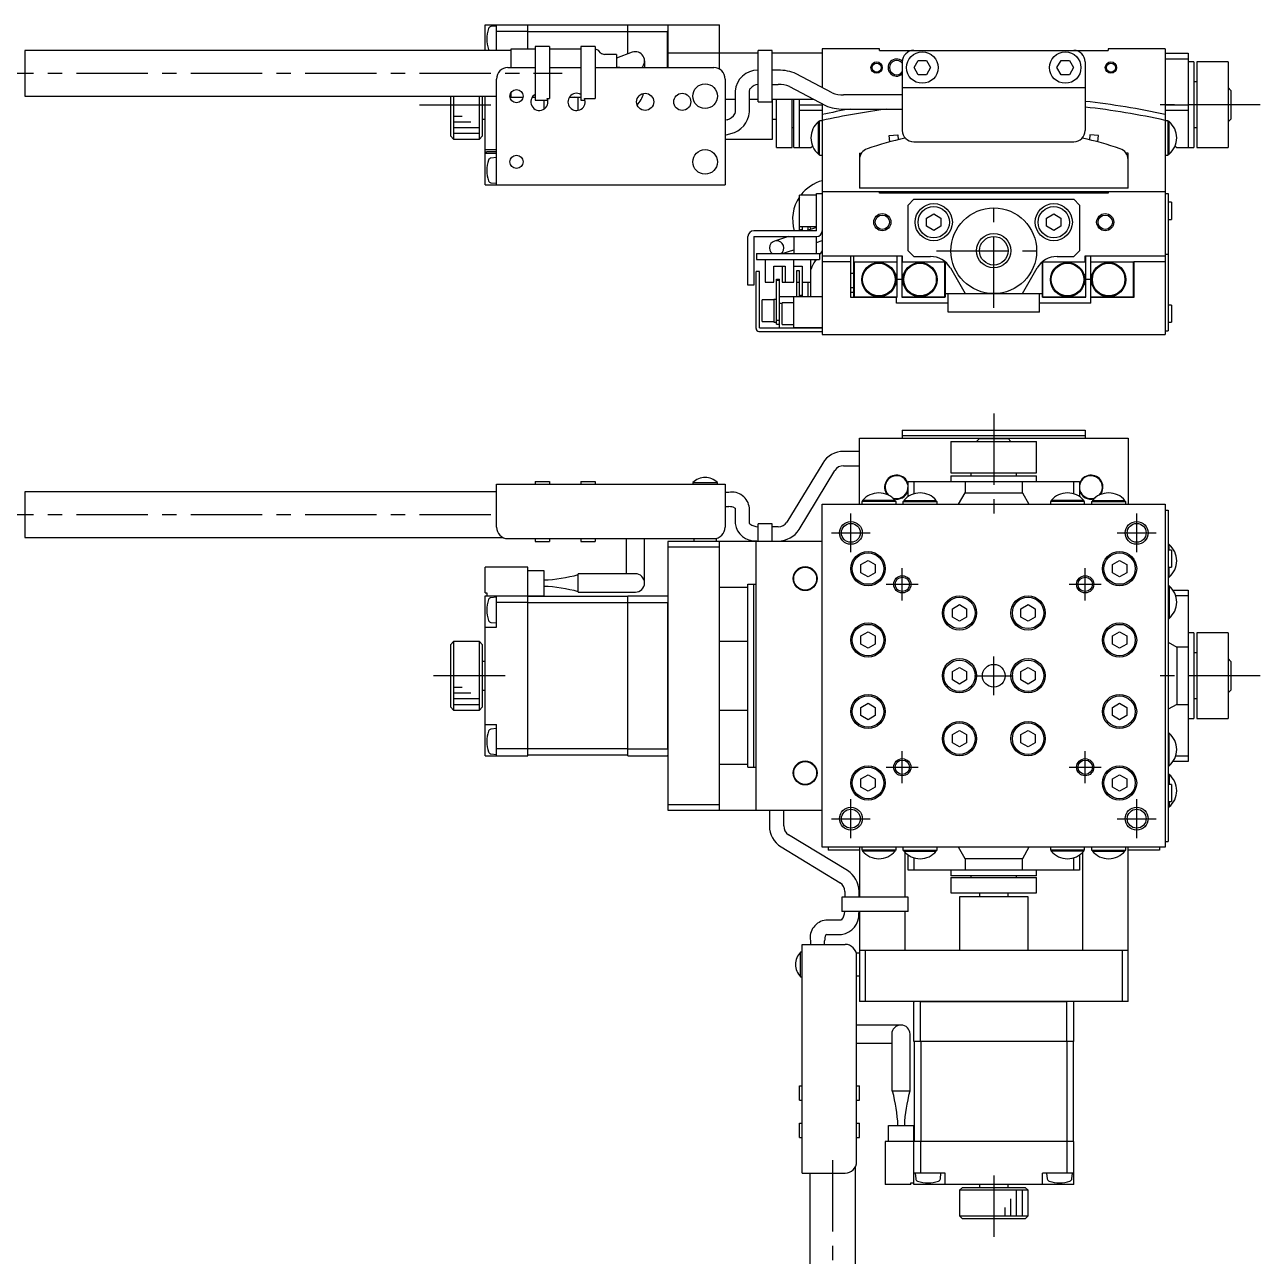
# Model space of a CAD drawing. Extents: x -273 to 427, y 17 to 547.
# Drawn here: x -158 to 58.2, y 331.1 to 546.6 of the extents above; entities that cross this region are included whole.
import ezdxf

# ---------------------------------------------------------------- set-up
doc = ezdxf.new("R2010")
doc.units = 0
doc.header["$LTSCALE"] = 10
doc.linetypes.add('CENTER', pattern=[2, 1.25, -0.25, 0.25, -0.25])
doc.layers.add('1', color=7, linetype='CONTINUOUS')
doc.layers.add('21', color=7, linetype='CONTINUOUS')

msp = doc.modelspace()

# ---------------------------------------------------------------- linework, layer by layer
at = {"layer": '1', "color": 7, "linetype": 'CONTINUOUS'}
for p, q in [((-75.426694, 546.356912), (-76.411974, 546.270711)), ((-69.926694, 545.406912), (-75.426694, 545.406912)), ((-52.426694, 546.506912), (-69.926694, 546.506912)), ((-52.426694, 545.365491), (-69.926694, 545.365491)), ((-52.426694, 546.606912), (-45.476694, 546.606912)), ((-52.426694, 545.406912), (-45.526694, 545.406912)), ((-45.526694, 545.406912), (-45.426694, 545.506912)), ((-45.526694, 539.106912), (-45.526694, 545.406912)), ((-45.426694, 546.556912), (-45.476694, 546.606912)), ((-45.426694, 546.606912), (-36.426694, 546.606912)), ((-66.176691, 542.806912), (-68.676691, 542.806912)), ((-58.176691, 542.806912), (-60.676691, 542.806912)), ((-157.969034, 542.106912), (-157.969034, 534.106912)), ((-72.926691, 542.106912), (-157.969034, 542.106912)), ((-72.926691, 542.306912), (-72.926691, 539.106912)), ((-68.676694, 542.306912), (-72.926691, 542.306912)), ((-60.676694, 542.306912), (-66.176694, 542.306912)), ((-57.219584, 541.699805), (-57.533797, 542.014019)), ((-54.426694, 541.406912), (-56.512477, 541.406912)), ((-51.673926, 541.774961), (-54.426779, 540.773004)), ((-54.426694, 541.406912), (-54.426694, 539.106912)), ((-27.176694, 542.106912), (-29.676694, 542.106912)), ((-18.426694, 541.606912), (-27.176694, 541.606912)), ((-18.426694, 542.406912), (-18.426694, 535.595164)), ((-8.426694, 542.406912), (-18.426694, 542.406912)), ((-8.426694, 542.106912), (-8.426694, 542.406912)), ((31.573306, 542.406912), (31.573306, 542.106912)), ((41.573306, 542.406912), (31.573306, 542.406912)), ((41.573306, 541.606912), (45.573306, 541.606912)), ((45.573306, 540.606912), (41.573306, 540.606912)), ((-54.399758, 539.156794), (-54.426694, 539.156794)), ((-53.832974, 539.107009), (-54.399758, 539.156794)), ((-49.526694, 540.271453), (-49.526694, 539.106912)), ((-26.158745, 538.638777), (-27.176694, 538.638777)), ((46.573306, 540.106912), (45.573306, 540.106912)), ((52.573306, 540.106912), (47.073306, 540.106912)), ((-27.176694, 536.138777), (-26.158745, 536.138777)), ((-16.702855, 534.672508), (-22.970804, 538.027322)), ((47.073306, 536.606912), (46.573306, 536.606912)), ((-157.969034, 534.106912), (-75.426694, 534.106912)), ((-83.426694, 527.106912), (-83.426694, 534.106912)), ((-82.926694, 534.106912), (-82.926694, 526.606912)), ((-78.426694, 526.606912), (-78.426694, 534.106912)), ((-77.926694, 534.106912), (-77.926694, 527.106912)), ((-73.076694, 534.106912), (-72.926691, 534.106912)), ((-72.926691, 534.674809), (-72.926691, 533.906912)), ((-33.676694, 534.99287), (-33.676694, 531.345043)), ((-31.176694, 534.99287), (-31.166912, 535.106818)), ((-31.176694, 531.345043), (-31.176694, 534.99287)), ((-31.166912, 535.106818), (-31.134666, 535.229041)), ((-31.134666, 535.229041), (-31.088394, 535.334821)), ((-31.088394, 535.334821), (-31.030865, 535.431178)), ((-31.030865, 535.431178), (-30.95523, 535.530339)), ((-24.150533, 535.823181), (-17.882584, 532.468367)), ((-4.426694, 534.356912), (-14.694643, 534.356912)), ((53.073306, 535.106912), (52.573306, 535.606912)), ((53.073306, 535.106912), (53.073306, 530.106912)), ((-72.926691, 533.906912), (-70.794219, 533.906912)), ((-69.195552, 533.906912), (-68.676694, 533.906912)), ((-68.676691, 533.406912), (-66.457, 533.406912)), ((-67.126694, 533.406912), (-67.126694, 531.838054)), ((-66.551633, 533.706251), (-66.176694, 533.706251)), ((-61.73248, 533.906645), (-62.748305, 533.815758)), ((-62.695552, 533.906912), (-60.676694, 533.906912)), ((-61.126694, 531.637218), (-61.126694, 533.906912)), ((-60.676691, 533.406912), (-59.957, 533.406912)), ((-60.051633, 533.706251), (-58.176694, 533.706251)), ((-35.426694, 533.606912), (-33.676694, 533.606912)), ((-31.176694, 533.606912), (-29.676694, 533.606912)), ((-29.676694, 533.106912), (-27.176694, 533.106912)), ((-27.176694, 533.606912), (-20.009779, 533.606912)), ((-27.126694, 526.606912), (-27.126694, 533.606912)), ((-26.426694, 525.106912), (-26.426694, 533.606912)), ((-23.726694, 525.106912), (-23.726694, 533.606912)), ((-23.426694, 525.106912), (-23.426694, 533.606912)), ((-22.426694, 532.606912), (-18.426694, 532.606912)), ((-14.694643, 531.856912), (-4.426694, 531.856912)), ((41.573306, 532.606912), (45.573306, 532.606912)), ((-77.926694, 530.106912), (-77.426694, 530.106912)), ((-35.09976, 529.980271), (-35.426694, 529.89267)), ((-33.706116, 531.136478), (-33.74269, 531.028315)), ((-33.68395, 531.243197), (-33.706116, 531.136478)), ((-33.676694, 531.345043), (-33.68395, 531.243197)), ((-27.126694, 530.106912), (-26.426694, 530.106912)), ((-18.426694, 531.606912), (-22.426694, 531.606912)), ((-19.086249, 523.946912), (-19.086249, 529.646912)), ((-18.926694, 523.796912), (-18.926694, 529.796912)), ((45.573306, 531.606912), (41.573306, 531.606912)), ((42.073306, 523.796912), (42.073306, 529.796912)), ((42.232861, 523.946912), (42.232861, 529.646912)), ((52.573306, 529.606912), (53.073306, 530.106912)), ((-35.426694, 527.304479), (-34.452712, 527.565457)), ((-23.726694, 528.606912), (-23.426694, 528.606912)), ((46.573306, 528.606912), (47.073306, 528.606912)), ((-83.426694, 527.106912), (-82.926694, 526.606912)), ((-82.926694, 526.606912), (-78.426694, 526.606912)), ((-78.426694, 526.606912), (-77.926694, 527.106912)), ((-35.426694, 526.606912), (-27.126694, 526.606912)), ((-20.426694, 525.106912), (-20.147263, 525.386343)), ((-6.634796, 526.097333), (-6.731547, 527.203205)), ((-5.237255, 527.333939), (-5.162275, 526.476908)), ((28.383867, 527.333939), (28.308887, 526.476908)), ((29.781408, 526.097333), (29.878159, 527.203205)), ((43.293875, 525.386342), (43.573306, 525.106912)), ((-75.426694, 524.706546), (-77.426694, 524.706546)), ((-77.426694, 524.391875), (-77.126694, 524.391875)), ((-77.426694, 524.106912), (-75.426694, 524.106912)), ((-77.126694, 524.391875), (-77.126694, 524.356912)), ((-75.426694, 524.356912), (-77.126694, 524.356912)), ((-75.426694, 523.356912), (-76.411974, 523.270711)), ((-26.426694, 525.106912), (-23.726694, 525.106912)), ((47.073306, 525.106912), (52.573306, 525.106912)), ((-76.411974, 518.943113), (-75.426694, 518.856912)), ((-8.426694, 517.106912), (-8.426694, 517.406912)), ((31.573306, 517.106912), (-8.426694, 517.106912)), ((31.573306, 517.406912), (31.573306, 517.106912)), ((-2.426694, 516.056912), (-3.426694, 515.056912)), ((-3.426694, 507.056912), (-3.426694, 515.056912)), ((-2.426694, 516.056912), (25.573306, 516.056912)), ((26.573306, 515.056912), (25.573306, 516.056912)), ((26.573306, 515.056912), (26.573306, 507.056912)), ((-0.176694, 512.7786), (1.073306, 513.500288)), ((-0.176694, 511.335224), (-0.176694, 512.7786)), ((1.073306, 513.500288), (2.323306, 512.7786)), ((2.323306, 512.7786), (2.323306, 511.335224)), ((20.823306, 512.7786), (22.073306, 513.500288)), ((20.823306, 511.335224), (20.823306, 512.7786)), ((22.073306, 513.500288), (23.323306, 512.7786)), ((23.323306, 512.7786), (23.323306, 511.335224)), ((-19.426694, 511.145678), (-21.238728, 510.556912)), ((-19.536979, 511.306912), (-19.543939, 511.107582)), ((1.073306, 510.613536), (-0.176694, 511.335224)), ((2.323306, 511.335224), (1.073306, 510.613536)), ((22.073306, 510.613536), (20.823306, 511.335224)), ((23.323306, 511.335224), (22.073306, 510.613536)), ((-19.426694, 508.517022), (-18.426694, 508.841942)), ((-18.801043, 506.547311), (-18.926833, 506.378549)), ((-18.426694, 507.04409), (-18.801043, 506.547311)), ((-18.426694, 506.16259), (-4.426694, 506.16259)), ((-4.426694, 506.16259), (-4.426694, 505.128001)), ((-3.426694, 507.056912), (-2.426694, 506.056912)), ((-2.426694, 506.056912), (0.511128, 506.056912)), ((22.635484, 506.056912), (25.573306, 506.056912)), ((25.573306, 506.056912), (26.573306, 507.056912)), ((27.573306, 506.16259), (41.573306, 506.16259)), ((27.573306, 505.128001), (27.573306, 506.16259)), ((-19.737773, 505.556912), (-19.751623, 505.160293)), ((-13.426694, 505.128001), (-18.426694, 505.128001)), ((-12.876694, 505.077989), (-12.925035, 505.140872)), ((-12.925035, 505.140872), (-5.326694, 505.140872)), ((-12.876694, 505.077989), (-12.876694, 498.956559)), ((-5.326694, 505.077989), (-12.876694, 505.077989)), ((-4.526694, 505.140873), (-4.426694, 505.140872)), ((3.023306, 505.07799), (-4.526694, 505.07799)), ((-4.426694, 505.128001), (3.073306, 505.128001)), ((3.061751, 505.128001), (3.023306, 505.07799)), ((3.023306, 498.95656), (3.023306, 505.07799)), ((3.97523, 504.056912), (6.573306, 499.556912)), ((16.573306, 499.556912), (19.171382, 504.056912)), ((20.073306, 505.128001), (27.573306, 505.128001)), ((20.123306, 505.077989), (20.08486, 505.128001)), ((20.123306, 505.077989), (20.123306, 498.956559)), ((27.673306, 505.077989), (20.123306, 505.077989)), ((27.573306, 505.140872), (27.673306, 505.140872)), ((28.473306, 505.140872), (36.071647, 505.140872)), ((36.023306, 505.077989), (28.473306, 505.077989)), ((36.071647, 505.140872), (36.023306, 505.077989)), ((36.023306, 498.956559), (36.023306, 505.077989)), ((41.573306, 505.128001), (36.073306, 505.128001)), ((-26.426694, 502.060568), (-25.926694, 502.060568)), ((-26.426694, 501.903776), (-25.926694, 501.903776)), ((-22.426694, 503.556912), (-22.926694, 503.556912)), ((-22.926694, 501.556912), (-22.426694, 501.556912)), ((-20.516619, 501.556912), (-20.516619, 499.056912)), ((-12.926694, 503.056912), (-13.426694, 503.056912)), ((-5.621702, 502.765926), (-5.326694, 503.07164)), ((-4.526694, 502.056912), (-5.326694, 502.056912)), ((-4.526694, 503.071641), (-4.231686, 502.765927)), ((27.378298, 502.765926), (27.673306, 503.07164)), ((28.473306, 502.056912), (27.673306, 502.056912)), ((28.473306, 503.07164), (28.768314, 502.765926)), ((-12.926694, 500.544867), (-13.426694, 500.561669)), ((-13.426694, 499.795093), (-12.926694, 499.814343)), ((-5.326694, 500.968406), (-5.620369, 501.273088)), ((-4.233019, 501.273089), (-4.526694, 500.968407)), ((27.673306, 500.968406), (27.379631, 501.273088)), ((28.766981, 501.273088), (28.473306, 500.968406)), ((-28.926694, 494.656912), (-28.926694, 498.456912)), ((-26.926694, 498.456912), (-28.926694, 498.456912)), ((-26.926694, 498.556912), (-26.926694, 494.556912)), ((-26.426694, 498.556912), (-26.926694, 498.556912)), ((-5.426694, 498.906571), (-13.426694, 498.906571)), ((-12.9248, 498.920129), (-12.876694, 498.956559)), ((-12.876694, 498.956559), (-5.326694, 498.956559)), ((3.573306, 497.867168), (-5.426694, 497.867168)), ((-4.526694, 498.95656), (3.023306, 498.95656)), ((3.071411, 498.92013), (-4.526694, 498.92013)), ((3.071411, 498.92013), (3.023306, 498.95656)), ((28.573306, 497.867168), (19.573306, 497.867168)), ((20.0752, 498.920129), (20.123306, 498.956559)), ((27.673306, 498.920129), (20.0752, 498.920129)), ((20.123306, 498.956559), (27.673306, 498.956559)), ((28.473306, 498.956559), (36.023306, 498.956559)), ((36.073306, 498.906571), (28.573306, 498.906571)), ((36.071411, 498.920129), (36.023306, 498.956559)), ((19.573306, 496.306611), (3.573306, 496.306611)), ((-28.926694, 494.656912), (-26.926694, 494.656912)), ((-26.926694, 494.556912), (-26.426694, 494.556912)), ((-26.426694, 494.942122), (-25.926694, 494.942122)), ((-26.426694, 494.208922), (-25.926694, 494.208922)), ((-18.426694, 492.406912), (41.573306, 492.406912)), ((4.073306, 473.69974), (19.073306, 473.69974)), ((4.073306, 473.69974), (4.073306, 468.19974)), ((9.073306, 474.19974), (8.573306, 473.69974)), ((9.073306, 474.19974), (14.073306, 474.19974)), ((14.573306, 473.69974), (14.073306, 474.19974)), ((19.073306, 468.19974), (19.073306, 473.69974)), ((-11.926694, 471.94974), (-14.694643, 471.94974)), ((-18.361242, 469.921815), (-24.629191, 459.596759)), ((-14.694643, 469.44974), (-11.926694, 469.44974)), ((-22.492146, 458.29944), (-16.224197, 468.624496)), ((4.073306, 468.19974), (19.073306, 468.19974)), ((4.073306, 467.69974), (19.073306, 467.69974)), ((4.073306, 467.69974), (4.073306, 466.69974)), ((7.573306, 468.19974), (7.573306, 467.69974)), ((15.573306, 467.69974), (15.573306, 468.19974)), ((19.073306, 466.69974), (19.073306, 467.69974)), ((-157.969034, 464.89974), (-157.969034, 456.89974)), ((-75.426694, 464.89974), (-157.969034, 464.89974)), ((-68.676694, 466.69974), (-66.176694, 466.69974)), ((-68.676694, 466.69974), (-68.676694, 466.19974)), ((-66.176694, 466.69974), (-66.176694, 466.19974)), ((-60.676694, 466.69974), (-58.176694, 466.69974)), ((-60.676694, 466.69974), (-60.676694, 466.19974)), ((-58.176694, 466.69974), (-58.176694, 466.19974)), ((-34.776236, 464.789665), (-35.426694, 464.789665)), ((-3.426694, 464.046049), (-3.426694, 466.69974)), ((-2.426694, 466.69974), (-2.426694, 464.532444)), ((6.573306, 466.69974), (6.573306, 464.69974)), ((16.573306, 464.69974), (16.573306, 466.69974)), ((25.573306, 464.532444), (25.573306, 466.69974)), ((26.573306, 466.69974), (26.573306, 464.046049)), ((-18.426694, 402.69974), (-18.426694, 462.69974)), ((-11.526694, 463.19974), (-11.526694, 462.69974)), ((-5.676694, 463.359295), (-11.376694, 463.359295)), ((-11.376694, 463.359295), (-11.376694, 463.19974)), ((-5.676694, 463.19974), (-5.676694, 463.359295)), ((-5.526694, 462.69974), (-5.526694, 463.19974)), ((-4.326694, 463.19974), (1.673306, 463.19974)), ((-4.326694, 463.19974), (-4.326694, 462.69974)), ((-4.176694, 463.359295), (1.523306, 463.359295)), ((-4.176694, 463.359295), (-4.176694, 463.19974)), ((1.523306, 463.19974), (1.523306, 463.359295)), ((1.673306, 462.69974), (1.673306, 463.19974)), ((5.418605, 462.69974), (6.573306, 464.69974)), ((6.573306, 464.69974), (16.573306, 464.69974)), ((16.573306, 464.69974), (17.728006, 462.69974)), ((27.473306, 463.19974), (21.473306, 463.19974)), ((21.473306, 463.19974), (21.473306, 462.69974)), ((27.323306, 463.359295), (21.623306, 463.359295)), ((21.623306, 463.359295), (21.623306, 463.19974)), ((27.323306, 463.19974), (27.323306, 463.359295)), ((27.473306, 462.69974), (27.473306, 463.19974)), ((28.673306, 463.19974), (28.673306, 462.69974)), ((28.823306, 463.359295), (34.523306, 463.359295)), ((28.823306, 463.359295), (28.823306, 463.19974)), ((34.523306, 463.19974), (34.523306, 463.359295)), ((34.673306, 462.69974), (34.673306, 463.19974)), ((41.573306, 462.69974), (41.573306, 402.69974)), ((-35.426694, 462.289665), (-34.776236, 462.289665)), ((-33.759825, 462.073471), (-33.671846, 462.009366)), ((-33.676694, 462.013701), (-33.676694, 459.32696)), ((-33.671846, 462.009366), (-33.654487, 461.990805)), ((-31.176694, 459.32696), (-31.176694, 462.075795)), ((-31.167644, 459.343292), (-31.177002, 459.357728)), ((-31.091493, 459.259039), (-31.167644, 459.343292)), ((-27.176694, 459.271515), (-29.676694, 459.271515)), ((-26.158745, 458.771515), (-27.176694, 458.771515)), ((-157.969034, 456.89974), (-74.298474, 456.89974)), ((-68.676691, 456.69974), (-68.676691, 456.19974)), ((-68.676691, 456.19974), (-66.176691, 456.19974)), ((-66.176691, 456.69974), (-66.176691, 456.19974)), ((-60.676691, 456.69974), (-60.676691, 456.19974)), ((-60.676691, 456.19974), (-58.176691, 456.19974)), ((-58.176691, 456.701804), (-58.176691, 456.19974)), ((-40.926694, 456.69974), (-40.926694, 456.19974)), ((-36.926694, 456.19974), (-36.926694, 456.763249)), ((-29.949677, 456.293542), (-29.737364, 456.279266)), ((-29.737364, 456.279266), (-29.676739, 456.276533)), ((-27.176694, 456.271515), (-26.158745, 456.271515)), ((-36.426694, 455.19974), (-45.426694, 455.19974)), ((42.232861, 455.64974), (42.073306, 455.64974)), ((42.232861, 454.69974), (42.232861, 455.64974)), ((-11.676694, 452.171428), (-10.426694, 452.893116)), ((-11.676694, 450.728052), (-11.676694, 452.171428)), ((-10.426694, 452.893116), (-9.176694, 452.171428)), ((-9.176694, 452.171428), (-9.176694, 450.728052)), ((32.323306, 452.171428), (33.573306, 452.893116)), ((32.323306, 450.728052), (32.323306, 452.171428)), ((33.573306, 452.893116), (34.823306, 452.171428)), ((34.823306, 452.171428), (34.823306, 450.728052)), ((-69.926694, 451.69974), (-77.426694, 451.69974)), ((-77.426694, 447.19974), (-77.426694, 451.69974)), ((-69.926694, 451.09974), (-67.126694, 451.09974)), ((-67.126694, 451.09974), (-67.126694, 446.69974)), ((-10.426694, 450.006365), (-11.676694, 450.728052)), ((-9.176694, 450.728052), (-10.426694, 450.006365)), ((33.573306, 450.006365), (32.323306, 450.728052)), ((34.823306, 450.728052), (33.573306, 450.006365)), ((42.073306, 449.94974), (42.232861, 449.94974)), ((42.232861, 449.94974), (42.232861, 451.69974)), ((-36.426694, 448.19974), (-31.426694, 448.19974)), ((42.232862, 448.44974), (42.073307, 448.44974)), ((42.232862, 448.44974), (42.232862, 442.74974)), ((42.919616, 447.69974), (45.573306, 447.69974)), ((-77.426694, 447.19974), (-77.126694, 447.19974)), ((-77.126694, 447.19974), (-77.126694, 446.69974)), ((-75.426694, 446.44974), (-76.411974, 446.363539)), ((-69.926694, 445.49974), (-75.426694, 445.49974)), ((-52.426694, 446.59974), (-69.926694, 446.59974)), ((-52.426694, 445.458319), (-69.926694, 445.458319)), ((-52.426694, 446.69974), (-45.526694, 446.69974)), ((-52.426694, 445.49974), (-45.476694, 445.49974)), ((-45.426694, 446.59974), (-45.526694, 446.69974)), ((-45.476694, 445.49974), (-45.426694, 445.54974)), ((-45.476694, 419.89974), (-45.476694, 445.49974)), ((45.573306, 446.69974), (43.406011, 446.69974)), ((4.323306, 444.421428), (5.573306, 445.143116)), ((4.323306, 442.978052), (4.323306, 444.421428)), ((5.573306, 445.143116), (6.823306, 444.421428)), ((6.823306, 444.421428), (6.823306, 442.978052)), ((16.323306, 444.421428), (17.573306, 445.143116)), ((16.323306, 442.978052), (16.323306, 444.421428)), ((17.573306, 445.143116), (18.823306, 444.421428)), ((18.823306, 444.421428), (18.823306, 442.978052)), ((-77.426694, 441.19974), (-75.426694, 441.19974)), ((-76.411974, 442.035941), (-75.426694, 441.94974)), ((5.573306, 442.256365), (4.323306, 442.978052)), ((6.823306, 442.978052), (5.573306, 442.256365)), ((17.573306, 442.256365), (16.323306, 442.978052)), ((18.823306, 442.978052), (17.573306, 442.256365)), ((42.073307, 442.74974), (42.232862, 442.74974)), ((-11.676694, 439.671428), (-10.426694, 440.393116)), ((-11.676694, 438.228052), (-11.676694, 439.671428)), ((-10.426694, 440.393116), (-9.176694, 439.671428)), ((-9.176694, 439.671428), (-9.176694, 438.228052)), ((32.323306, 439.671428), (33.573306, 440.393116)), ((32.323306, 438.228052), (32.323306, 439.671428)), ((33.573306, 440.393116), (34.823306, 439.671428)), ((34.823306, 439.671428), (34.823306, 438.228052)), ((46.573306, 440.19974), (45.573306, 440.19974)), ((46.573306, 440.19974), (46.573306, 425.19974)), ((47.073306, 440.19974), (47.073306, 425.19974)), ((52.573306, 440.19974), (47.073306, 440.19974)), ((52.573306, 440.19974), (52.573306, 425.19974)), ((-82.926694, 438.69974), (-83.426694, 438.19974)), ((-78.426694, 438.69974), (-82.926694, 438.69974)), ((-77.926694, 438.19974), (-78.426694, 438.69974)), ((-31.426694, 438.69974), (-36.426694, 438.69974)), ((-10.426694, 437.506365), (-11.676694, 438.228052)), ((-9.176694, 438.228052), (-10.426694, 437.506365)), ((33.573306, 437.506365), (32.323306, 438.228052)), ((34.823306, 438.228052), (33.573306, 437.506365)), ((42.073306, 438.565766), (43.573306, 437.69974)), ((45.573306, 437.69974), (43.573306, 437.69974)), ((43.573306, 437.69974), (43.573306, 427.69974)), ((47.073306, 436.69974), (46.573306, 436.69974)), ((-77.426694, 435.19974), (-77.926694, 435.19974)), ((53.073306, 435.19974), (52.573306, 435.69974)), ((53.073306, 435.19974), (53.073306, 430.19974)), ((4.323306, 433.421428), (5.573306, 434.143116)), ((4.323306, 431.978052), (4.323306, 433.421428)), ((5.573306, 434.143116), (6.823306, 433.421428)), ((6.823306, 433.421428), (6.823306, 431.978052)), ((16.323306, 433.421428), (17.573306, 434.143116)), ((16.323306, 431.978052), (16.323306, 433.421428)), ((17.573306, 434.143116), (18.823306, 433.421428)), ((18.823306, 433.421428), (18.823306, 431.978052)), ((-77.926694, 430.19974), (-77.426694, 430.19974)), ((5.573306, 431.256365), (4.323306, 431.978052)), ((6.823306, 431.978052), (5.573306, 431.256365)), ((17.573306, 431.256365), (16.323306, 431.978052)), ((18.823306, 431.978052), (17.573306, 431.256365)), ((52.573306, 429.69974), (53.073306, 430.19974)), ((46.573306, 428.69974), (47.073306, 428.69974)), ((-83.426694, 427.19974), (-82.926694, 426.69974)), ((-82.926694, 426.69974), (-78.426694, 426.69974)), ((-78.426694, 426.69974), (-77.926694, 427.19974)), ((-36.426694, 426.69974), (-31.426694, 426.69974)), ((-11.676694, 427.171428), (-10.426694, 427.893116)), ((-11.676694, 425.728052), (-11.676694, 427.171428)), ((-10.426694, 427.893116), (-9.176694, 427.171428)), ((-9.176694, 427.171428), (-9.176694, 425.728052)), ((32.323306, 427.171428), (33.573306, 427.893116)), ((32.323306, 425.728052), (32.323306, 427.171428)), ((33.573306, 427.893116), (34.823306, 427.171428)), ((34.823306, 427.171428), (34.823306, 425.728052)), ((43.573306, 427.69974), (42.073306, 426.833715)), ((43.573306, 427.69974), (45.573306, 427.69974)), ((-77.426694, 424.19974), (-75.426694, 424.19974)), ((-10.426694, 425.006365), (-11.676694, 425.728052)), ((-9.176694, 425.728052), (-10.426694, 425.006365)), ((33.573306, 425.006365), (32.323306, 425.728052)), ((34.823306, 425.728052), (33.573306, 425.006365)), ((45.573306, 425.19974), (46.573306, 425.19974)), ((47.073306, 425.19974), (52.573306, 425.19974)), ((-75.426694, 423.44974), (-76.411974, 423.363539)), ((4.323306, 422.421428), (5.573306, 423.143116)), ((4.323306, 420.978052), (4.323306, 422.421428)), ((5.573306, 423.143116), (6.823306, 422.421428)), ((6.823306, 422.421428), (6.823306, 420.978052)), ((16.323306, 422.421428), (17.573306, 423.143116)), ((16.323306, 420.978052), (16.323306, 422.421428)), ((17.573306, 423.143116), (18.823306, 422.421428)), ((18.823306, 422.421428), (18.823306, 420.978052)), ((42.232862, 422.64974), (42.073307, 422.64974)), ((42.232862, 416.94974), (42.232862, 422.64974)), ((-69.926694, 419.89974), (-75.426694, 419.89974)), ((-52.426694, 419.941162), (-69.926694, 419.941162)), ((-52.426694, 419.89974), (-45.476694, 419.89974)), ((-45.426694, 419.84974), (-45.476694, 419.89974)), ((5.573306, 420.256365), (4.323306, 420.978052)), ((6.823306, 420.978052), (5.573306, 420.256365)), ((17.573306, 420.256365), (16.323306, 420.978052)), ((18.823306, 420.978052), (17.573306, 420.256365)), ((-76.411974, 419.035941), (-75.426694, 418.94974)), ((-52.426694, 418.79974), (-69.926694, 418.79974)), ((-52.426694, 418.69974), (-45.526694, 418.69974)), ((-45.526694, 418.69974), (-45.426694, 418.79974)), ((45.573306, 417.69974), (42.919617, 417.69974)), ((43.406012, 418.69974), (45.573306, 418.69974)), ((-31.426694, 417.19974), (-36.426694, 417.19974)), ((-11.676694, 414.671428), (-10.426694, 415.393116)), ((-10.426694, 415.393116), (-9.176694, 414.671428)), ((32.323306, 414.671428), (33.573306, 415.393116)), ((33.573306, 415.393116), (34.823306, 414.671428)), ((42.232861, 415.44974), (42.073306, 415.44974)), ((42.073307, 416.94974), (42.232862, 416.94974)), ((42.232861, 415.44974), (42.232861, 413.69974)), ((-11.676694, 413.228052), (-11.676694, 414.671428)), ((-10.426694, 412.506365), (-11.676694, 413.228052)), ((-9.176694, 413.228052), (-10.426694, 412.506365)), ((-9.176694, 414.671428), (-9.176694, 413.228052)), ((32.323306, 413.228052), (32.323306, 414.671428)), ((33.573306, 412.506365), (32.323306, 413.228052)), ((34.823306, 413.228052), (33.573306, 412.506365)), ((34.823306, 414.671428), (34.823306, 413.228052)), ((-45.426694, 410.19974), (-36.426694, 410.19974)), ((-27.676694, 409.19974), (-27.676694, 406.431791)), ((-25.176694, 406.431791), (-25.176694, 409.19974)), ((42.073306, 409.74974), (42.232861, 409.74974)), ((42.232861, 410.69974), (42.232861, 409.74974)), ((-14.026394, 398.634288), (-24.35145, 404.902238)), ((-25.648769, 402.765192), (-15.323713, 396.497243)), ((-11.926694, 402.69974), (-11.926694, 393.94974)), ((-11.526694, 402.69974), (-11.526694, 402.19974)), ((-5.526694, 402.19974), (-11.526694, 402.19974)), ((-11.376694, 402.19974), (-11.376694, 402.040185)), ((-5.676694, 402.040185), (-5.676694, 402.19974)), ((-5.526694, 402.19974), (-5.526694, 402.69974)), ((-4.326694, 402.69974), (-4.326694, 402.19974)), ((-4.176694, 402.19974), (-4.176694, 402.040185)), ((1.523306, 402.040185), (1.523306, 402.19974)), ((1.673306, 402.19974), (1.673306, 402.69974)), ((6.573306, 400.69974), (5.418605, 402.69974)), ((17.728006, 402.69974), (16.573306, 400.69974)), ((21.473306, 402.69974), (21.473306, 402.19974)), ((21.623306, 402.19974), (21.623306, 402.040185)), ((27.323306, 402.040185), (27.323306, 402.19974)), ((27.473306, 402.19974), (27.473306, 402.69974)), ((28.673306, 402.69974), (28.673306, 402.19974)), ((28.673306, 402.19974), (34.673306, 402.19974)), ((28.823306, 402.19974), (28.823306, 402.040185)), ((34.523306, 402.040185), (34.523306, 402.19974)), ((34.673306, 402.19974), (34.673306, 402.69974)), ((-5.676694, 402.040185), (-11.376694, 402.040185)), ((-4.176694, 402.040185), (1.523306, 402.040185)), ((-3.926694, 393.94974), (-3.926694, 401.767251)), ((-3.426694, 398.69974), (-3.426694, 401.353431)), ((-2.426694, 400.867036), (-2.426694, 398.69974)), ((6.573306, 400.69974), (6.573306, 398.69974)), ((16.573306, 400.69974), (6.573306, 400.69974)), ((16.573306, 398.69974), (16.573306, 400.69974)), ((27.323306, 402.040185), (21.623306, 402.040185)), ((25.573306, 398.69974), (25.573306, 400.867036)), ((26.573306, 401.353431), (26.573306, 398.69974)), ((27.073306, 401.767251), (27.073306, 384.69974)), ((28.823306, 402.040185), (34.523306, 402.040185)), ((4.073306, 398.69974), (4.073306, 397.69974)), ((19.073306, 397.69974), (19.073306, 398.69974)), ((19.073306, 397.69974), (4.073306, 397.69974)), ((4.073306, 397.39974), (19.073306, 397.39974)), ((4.073306, 397.39974), (4.073306, 394.69974)), ((7.573306, 397.69974), (7.573306, 397.39974)), ((15.573306, 397.39974), (15.573306, 397.69974)), ((19.073306, 394.69974), (19.073306, 397.39974)), ((-14.998468, 393.94974), (-14.998468, 391.44974)), ((-14.498468, 394.967689), (-14.498468, 393.94974)), ((-11.998468, 393.94974), (-11.998468, 394.967689)), ((-3.426694, 391.44974), (-3.426694, 393.94974)), ((4.073306, 394.69974), (19.073306, 394.69974)), ((17.573306, 393.99974), (5.573306, 393.99974)), ((5.573306, 393.99974), (5.573306, 384.69974)), ((9.073306, 394.69974), (9.073306, 393.99974)), ((14.073306, 393.99974), (14.073306, 394.69974)), ((17.573306, 384.69974), (17.573306, 393.99974)), ((-12.020496, 391.176757), (-12.00622, 391.389071)), ((-12.00622, 391.389071), (-12.003487, 391.449696)), ((-3.926694, 384.69974), (-3.926694, 391.44974)), ((-15.053914, 389.94974), (-17.802749, 389.94974)), ((-15.070246, 389.958791), (-15.084682, 389.949433)), ((-14.985993, 390.034941), (-15.070246, 389.958791)), ((-17.800425, 387.366609), (-17.73632, 387.454588)), ((-17.740655, 387.44974), (-15.053914, 387.44974)), ((-17.73632, 387.454588), (-17.717758, 387.471947)), ((-20.516619, 386.350199), (-20.516619, 385.69974)), ((-18.016619, 385.69974), (-18.016619, 386.350199)), ((-11.926694, 384.19974), (-12.490202, 384.19974)), ((-10.926694, 384.69974), (-10.926694, 375.69974)), ((34.073306, 375.69974), (34.073306, 384.69974)), ((-12.426694, 380.19974), (-11.926694, 380.19974)), ((-2.326694, 375.69974), (-2.426694, 375.59974)), ((-2.426694, 368.69974), (-2.426694, 375.59974)), ((-1.226694, 375.64974), (-1.276694, 375.69974)), ((-1.226694, 368.69974), (-1.226694, 375.64974)), ((24.373306, 375.64974), (-1.226694, 375.64974)), ((24.423306, 375.69974), (24.373306, 375.64974)), ((24.373306, 368.69974), (24.373306, 375.64974)), ((25.573306, 375.59974), (25.473306, 375.69974)), ((25.573306, 368.69974), (25.573306, 375.59974)), ((-2.326694, 368.69974), (-2.326694, 351.19974)), ((-1.185273, 368.69974), (-1.185273, 351.19974)), ((24.331885, 368.69974), (24.331885, 351.19974)), ((25.473306, 368.69974), (25.473306, 351.19974)), ((-22.426694, 358.44974), (-22.426694, 360.94974)), ((-22.426694, 360.94974), (-21.926694, 360.94974)), ((-12.426694, 360.949744), (-11.926694, 360.949744)), ((-11.926694, 358.449744), (-11.926694, 360.949744)), ((-22.426694, 358.44974), (-21.926694, 358.44974)), ((-12.426694, 358.449744), (-11.926694, 358.449744)), ((-22.426694, 351.94974), (-22.426694, 354.44974)), ((-22.426694, 354.44974), (-21.926694, 354.44974)), ((-12.426694, 354.449744), (-11.926694, 354.449744)), ((-11.926694, 351.949744), (-11.926694, 354.449744)), ((-6.826694, 351.19974), (-6.826694, 353.99974)), ((-6.826694, 353.99974), (-2.426694, 353.99974)), ((-22.426694, 351.94974), (-21.926694, 351.94974)), ((-12.426694, 351.949744), (-11.926694, 351.949744)), ((-7.426694, 351.19974), (-7.426694, 343.69974)), ((-1.226694, 351.19974), (-1.226694, 345.69974)), ((24.373306, 351.19974), (24.373306, 345.69974)), ((-12.626694, 263.1574), (-12.626694, 346.82796)), ((-20.626694, 345.69974), (-20.626694, 263.1574)), ((-2.926694, 343.99974), (-2.426694, 343.99974)), ((-2.926694, 343.69974), (-2.926694, 343.99974)), ((-2.176694, 345.69974), (-2.090493, 344.714461)), ((2.237105, 344.714461), (2.323306, 345.69974)), ((3.073306, 343.69974), (3.073306, 345.69974)), ((20.073306, 343.69974), (20.073306, 345.69974)), ((20.823306, 345.69974), (20.909507, 344.714461)), ((25.237105, 344.714461), (25.323306, 345.69974)), ((-2.926694, 343.69974), (-7.426694, 343.69974)), ((6.073306, 343.19974), (5.573306, 342.69974)), ((5.573306, 342.69974), (5.573306, 338.19974)), ((9.073306, 343.69974), (9.073306, 343.19974)), ((14.073306, 343.19974), (14.073306, 343.69974)), ((17.573306, 342.69974), (17.073306, 343.19974)), ((17.573306, 338.19974), (17.573306, 342.69974)), ((5.573306, 338.19974), (6.073306, 337.69974)), ((17.073306, 337.69974), (17.573306, 338.19974))]:
    msp.add_line(p, q, dxfattribs=at)
at = {"layer": '1', "color": 4, "linetype": 'CENTER'}
for p, q in [((-208.926693, 538.106912), (-63.926693, 538.106912)), ((-88.926693, 532.606912), (-73.926693, 532.606912)), ((58.200912, 532.606912), (40.057172, 532.606912)), ((11.573306, 497.056912), (11.573306, 517.056912)), ((1.573306, 507.056912), (21.573306, 507.056912)), ((11.573306, 478.595186), (11.573306, 459.553485)), ((-208.926693, 460.89974), (-73.926693, 460.89974)), ((-13.426694, 454.29974), (-13.426694, 461.09974)), ((36.573306, 454.29974), (36.573306, 461.09974)), ((-16.826694, 457.69974), (-10.026694, 457.69974)), ((33.173306, 457.69974), (39.973306, 457.69974)), ((-4.426694, 445.89974), (-4.426694, 451.49974)), ((27.573306, 445.89974), (27.573306, 451.49974)), ((-7.226694, 448.69974), (-1.626694, 448.69974)), ((24.773306, 448.69974), (30.373306, 448.69974)), ((11.573306, 429.29974), (11.573306, 436.09974)), ((-73.926693, 432.69974), (-88.926693, 432.69974)), ((8.173306, 432.69974), (14.973306, 432.69974)), ((58.200912, 432.69974), (40.057172, 432.69974)), ((-4.426694, 413.89974), (-4.426694, 419.49974)), ((27.573306, 413.89974), (27.573306, 419.49974)), ((-7.226694, 416.69974), (-1.626694, 416.69974)), ((24.773306, 416.69974), (30.373306, 416.69974)), ((-13.426694, 404.29974), (-13.426694, 411.09974)), ((36.573306, 404.29974), (36.573306, 411.09974)), ((-16.826694, 407.69974), (-10.026694, 407.69974)), ((33.173306, 407.69974), (39.973306, 407.69974)), ((-16.626694, 347.949741), (-16.626694, 207.949741)), ((11.573306, 345.277164), (11.573306, 334.525199))]:
    msp.add_line(p, q, dxfattribs=at)
at = {"layer": '1', "color": 9, "linetype": 'CONTINUOUS'}
for p, q in [((-82.926694, 530.606912), (-81.426694, 530.606912)), ((-82.926694, 529.606912), (-79.926694, 529.606912)), ((-82.926694, 528.606912), (-78.426694, 528.606912)), ((-82.926694, 527.606912), (-78.426694, 527.606912)), ((-12.926694, 503.056907), (-13.426694, 503.056907)), ((-82.926694, 430.69974), (-81.426694, 430.69974)), ((-82.926694, 429.69974), (-79.926694, 429.69974)), ((-82.926694, 428.69974), (-78.426694, 428.69974)), ((-82.926694, 427.69974), (-78.426694, 427.69974)), ((15.573306, 338.19974), (15.573306, 342.69974)), ((16.573306, 338.19974), (16.573306, 342.69974)), ((13.573306, 338.19974), (13.573306, 339.69974)), ((14.573306, 338.19974), (14.573306, 341.19974))]:
    msp.add_line(p, q, dxfattribs=at)
for centre, radius in [((-8.926694, 539.106912), 1), ((32.073306, 539.106912), 1), ((-7.926694, 512.056912), 1.5), ((31.073306, 512.056912), 1.5), ((-13.426694, 457.69974), 2), ((36.573306, 457.69974), 2), ((-4.426694, 448.69974), 1.5), ((27.573306, 448.69974), 1.5), ((-4.426694, 416.69974), 1.5), ((27.573306, 416.69974), 1.5), ((-13.426694, 407.69974), 2), ((36.573306, 407.69974), 2)]:
    msp.add_circle(centre, radius, dxfattribs=at)
at = {"layer": '1', "color": 7, "linetype": 'CONTINUOUS'}
for centre, radius in [((-8.926694, 539.106912), 0.8), ((32.073306, 539.106912), 0.8), ((1.073306, 512.056912), 3.25), ((1.073306, 512.056912), 2.75), ((11.573306, 507.056912), 7.5), ((22.073306, 512.056912), 3.25), ((22.073306, 512.056912), 2.75), ((-7.926694, 512.056912), 1.25), ((31.073306, 512.056912), 1.25), ((11.573306, 507.056912), 3), ((11.573306, 507.056912), 2.5), ((-8.526694, 502.016912), 3), ((-8.526694, 502.016912), 2.85), ((24.473306, 502.016912), 3), ((24.473306, 502.016912), 2.85), ((31.673306, 502.016912), 3), ((31.673306, 502.016912), 2.85), ((-13.426694, 457.69974), 1.65), ((36.573306, 457.69974), 1.65), ((-10.426694, 451.44974), 3), ((-10.426694, 451.44974), 2.75), ((33.573306, 451.44974), 3), ((33.573306, 451.44974), 2.75), ((-4.426694, 448.69974), 1.25), ((27.573306, 448.69974), 1.25), ((5.573306, 443.69974), 3), ((5.573306, 443.69974), 2.75), ((17.573306, 443.69974), 3), ((17.573306, 443.69974), 2.75), ((-10.426694, 438.94974), 3), ((-10.426694, 438.94974), 2.75), ((33.573306, 438.94974), 3), ((33.573306, 438.94974), 2.75), ((5.573306, 432.69974), 3), ((5.573306, 432.69974), 2.75), ((11.573306, 432.69974), 2), ((17.573306, 432.69974), 3), ((17.573306, 432.69974), 2.75), ((-10.426694, 426.44974), 3), ((-10.426694, 426.44974), 2.75), ((33.573306, 426.44974), 3), ((33.573306, 426.44974), 2.75), ((5.573306, 421.69974), 3), ((5.573306, 421.69974), 2.75), ((17.573306, 421.69974), 3), ((17.573306, 421.69974), 2.75), ((-4.426694, 416.69974), 1.25), ((27.573306, 416.69974), 1.25), ((-10.426694, 413.94974), 3), ((-10.426694, 413.94974), 2.75), ((33.573306, 413.94974), 3), ((33.573306, 413.94974), 2.75), ((-13.426694, 407.69974), 1.65), ((36.573306, 407.69974), 1.65)]:
    msp.add_circle(centre, radius, dxfattribs=at)
for centre, radius, start, end in [((-76.368396, 545.772614), 0.5, 95, 162.370845), ((-76.368396, 542.44121), 0.5, 197.629155, 221.958818), ((-58.240904, 541.306912), 1, 45, 86.318505), ((-56.512477, 542.406912), 1, 225, 270), ((-29.761127, 534.707481), 3.925953, 88.768384, 175.831312), ((-25.936123, 531.183252), 7.458848, 66.57444, 91.710343), ((-5.426694, 539.106912), 1.25, 36.869898, 323.130102), ((-29.548462, 534.181613), 1.94886, 93.77324999, 136.20670392), ((-26.023845, 530.450021), 5.690355, 70.779278, 91.358427), ((-54.126694, 535.771453), 4.6, 315.847541, 345.052616), ((-14.829543, 540.045668), 5.690355, 250.779278, 271.358427), ((11.573306, 392.606912), 141.5, 100.23123, 102.240412), ((11.573306, 392.606912), 140.5, 97.648513, 102.328897), ((-14.917265, 539.312437), 7.458848, 246.57444, 271.710343), ((11.573306, 392.606912), 140.5, 77.671103, 83.461028), ((11.573306, 392.606912), 141.5, 77.759588, 83.507439), ((-35.526282, 531.935187), 2.000904, 282.30787535, 333.04882339), ((-35.317882, 531.624921), 4.150635, 282.031111, 356.133596), ((39.873306, 526.796912), 3.7, 309.621835, 50.378165), ((-76.368396, 522.772614), 0.5, 95, 162.370845), ((-76.368396, 519.44121), 0.5, 197.629155, 265), ((-16.626694, 512.556912), 6.999999, 104.900599, 142.616795), ((-16.626694, 512.556912), 6.999999, 145.95228, 196.601552), ((-16.626694, 512.556912), 4.2, 197.314654, 204.520081), ((-16.626694, 512.556912), 3.3, 202.258621, 206.309485), ((-26.426694, 507.556912), 1.25, 306.869898, 233.130102), ((0.511128, 502.056912), 4, 30, 90), ((22.635484, 502.056912), 4, 90, 150), ((-12.808671, 500.932707), 8.133685, 145.353728, 159.505388), ((-42.876694, 392.556912), 116.5, 75.102194, 75.103038), ((66.023306, 392.556912), 116.5, 104.896962, 104.897806), ((-42.876694, 392.556912), 110.5, 74.272774, 74.273795), ((33.023306, 392.556912), 110.500001, 105.726205, 105.727226), ((-9.876694, 392.556912), 110.5, 74.272774, 74.273795), ((66.023306, 392.556912), 110.5, 105.726205, 105.727226), ((-14.72009, 467.667082), 4.282733, 89.659559, 148.232714), ((-14.722136, 467.670594), 1.779358, 89.114705, 147.581931), ((-34.254385, 461.737761), 3.096199, 6.267888, 99.703276), ((-8.526694, 460.99974), 3.7, 39.621835, 140.378165), ((-1.326694, 460.99974), 3.7, 39.621835, 140.378165), ((24.473306, 460.99974), 3.7, 39.621835, 140.378165), ((31.673306, 460.99974), 3.7, 39.621835, 140.378165), ((-34.690184, 460.196864), 2.094569, 63.62933299, 92.35457656), ((-30.190134, 459.804418), 3.5191, 187.7977132, 273.91802185), ((-29.611724, 461.300194), 2.521117, 234.05914743, 268.52282642), ((-26.131253, 460.55066), 1.779358, 269.114705, 327.581931), ((-26.133298, 460.554172), 4.282733, 269.659559, 328.232714), ((39.873306, 452.79974), 3.7, 309.621835, 50.378165), ((-68.540597, 478.038078), 28.615444, 272.832165, 285.015922), ((-51.126694, 448.948269), 1.6, 270, 90), ((-68.273767, 421.460677), 26.90568, 74.595351, 87.556562), ((39.873307, 445.59974), 3.7, 309.621835, 50.378165), ((-76.368396, 445.865442), 0.5, 95, 162.370845), ((-76.368396, 442.534038), 0.5, 197.629155, 265), ((-76.368396, 422.865442), 0.5, 95, 162.370845), ((39.873307, 419.79974), 3.7, 309.621835, 50.378165), ((-76.368396, 419.534038), 0.5, 197.629155, 265), ((39.873306, 412.59974), 3.7, 309.621835, 50.378165), ((-23.394036, 406.406344), 4.282733, 179.659559, 238.232714), ((-23.397548, 406.404299), 1.779358, 179.114705, 237.581931), ((-8.526694, 404.39974), 3.7, 219.621835, 320.378165), ((-1.326694, 404.39974), 3.7, 219.621835, 320.378165), ((24.473306, 404.39974), 3.7, 219.621835, 320.378165), ((31.673306, 404.39974), 3.7, 219.621835, 320.378165), ((-16.281126, 394.993136), 4.282733, 359.659559, 58.232714), ((-16.277614, 394.995182), 1.779358, 359.114705, 57.581931), ((-17.027149, 391.514712), 2.521119, 324.05912341, 358.5228024), ((-17.464715, 386.87205), 3.096199, 96.267888, 189.703276), ((-15.531372, 390.9363), 3.5191, 277.7977132, 3.91802185), ((-15.92382, 386.436251), 2.094568, 153.62932152, 182.35456509), ((-4.675223, 369.99974), 1.6, 0, 180), ((-33.765032, 352.585838), 28.615444, 2.832165, 15.015922), ((22.812369, 352.852667), 26.90568, 164.595351, 177.556562), ((-1.592396, 344.758038), 0.5, 185, 252.370845), ((0.073306, 349.99974), 6, 252.370845, 287.629155), ((1.739008, 344.758038), 0.5, 287.629155, 355), ((21.407604, 344.758038), 0.5, 185, 252.370845), ((23.073306, 349.99974), 6, 252.370845, 287.629155), ((24.739008, 344.758038), 0.5, 287.629155, 355)]:
    msp.add_arc(centre, radius, start, end, dxfattribs=at)
at = {"layer": '21', "color": 7, "linetype": 'CONTINUOUS'}
for p, q in [((-77.426694, 542.106912), (-77.426694, 546.606912)), ((-77.426694, 546.606912), (-69.926694, 546.606912)), ((-75.426694, 542.106912), (-75.426694, 546.606912)), ((-69.926694, 542.306912), (-69.926694, 546.606912)), ((-52.426694, 541.500976), (-52.426694, 546.606912)), ((-45.426694, 546.606912), (-45.426694, 539.106912)), ((-36.426694, 538.838963), (-36.426694, 546.606912)), ((-68.676691, 542.806912), (-68.676691, 533.406912)), ((-66.176691, 542.806912), (-66.176691, 533.706251)), ((-60.676691, 542.806912), (-60.676691, 533.406912)), ((-58.176691, 542.806912), (-58.176691, 533.706251)), ((-29.676694, 541.606912), (-45.426694, 541.606912)), ((-29.676694, 533.106912), (-29.676694, 542.106912)), ((-27.176694, 533.106912), (-27.176694, 542.106912)), ((-8.426694, 542.106912), (31.573306, 542.106912)), ((41.573306, 542.406912), (41.573306, 492.406912)), ((45.573306, 541.606912), (45.573306, 525.106912)), ((-73.426694, 539.106912), (-68.676694, 539.106912)), ((-66.176694, 539.106912), (-60.676694, 539.106912)), ((-58.176694, 539.106912), (-37.426694, 539.106912)), ((-4.426694, 540.106912), (-4.426694, 528.106912)), ((-2.37007, 539.106912), (-1.648382, 540.356912)), ((-1.648382, 537.856912), (-2.37007, 539.106912)), ((-1.648382, 540.356912), (-0.205006, 540.356912)), ((-0.205006, 540.356912), (0.516682, 539.106912)), ((0.516682, 539.106912), (-0.205006, 537.856912)), ((22.62993, 539.106912), (23.351618, 540.356912)), ((23.351618, 537.856912), (22.62993, 539.106912)), ((23.351618, 540.356912), (24.794994, 540.356912)), ((24.794994, 540.356912), (25.516682, 539.106912)), ((25.516682, 539.106912), (24.794994, 537.856912)), ((27.573306, 540.106912), (27.573306, 528.106912)), ((46.573306, 540.106912), (46.573306, 525.106912)), ((47.073306, 540.106912), (47.073306, 525.106912)), ((52.573306, 540.106912), (52.573306, 525.106912)), ((-75.426694, 518.606912), (-75.426694, 537.106912)), ((-35.426694, 537.106912), (-35.426694, 518.606912)), ((-0.205006, 537.856912), (-1.648382, 537.856912)), ((24.794994, 537.856912), (23.351618, 537.856912)), ((-77.426694, 518.606912), (-77.426694, 534.106912)), ((-4.426694, 535.606912), (27.573306, 535.606912)), ((-22.426694, 525.106912), (-22.426694, 533.606912)), ((-18.426694, 532.759592), (-18.426694, 492.406912)), ((-18.926693, 529.646912), (-19.086249, 529.646912)), ((-18.426693, 529.796912), (-18.926694, 529.796912)), ((42.073307, 529.796912), (41.573306, 529.796912)), ((42.232862, 529.646912), (42.073306, 529.646912)), ((-6.731547, 527.203205), (-5.237255, 527.333939)), ((-2.426694, 526.106912), (25.573306, 526.106912)), ((29.878159, 527.203205), (28.383867, 527.333939)), ((-23.426694, 525.106912), (-20.426694, 525.106912)), ((-19.086249, 523.946912), (-18.926693, 523.946912)), ((-18.926694, 523.796912), (-18.426693, 523.796912)), ((-11.926694, 524.106912), (-11.926694, 518.006912)), ((-11.926694, 524.106912), (-11.604623, 524.106912)), ((35.073306, 524.106912), (34.751234, 524.106912)), ((35.073306, 518.006912), (35.073306, 524.106912)), ((41.573306, 523.796912), (42.073307, 523.796912)), ((42.073306, 523.946912), (42.232862, 523.946912)), ((43.573306, 525.106912), (46.573306, 525.106912)), ((-77.426694, 518.606912), (-35.426694, 518.606912)), ((-19.426694, 516.806912), (-22.426694, 516.806912)), ((-22.426694, 510.556912), (-22.426694, 516.806912)), ((-19.426694, 517.056912), (-18.426694, 517.056912)), ((-19.426694, 510.556912), (-19.426694, 517.056912)), ((-18.426694, 517.406912), (41.573306, 517.406912)), ((35.073306, 518.006912), (-11.926694, 518.006912)), ((41.573306, 517.056912), (42.073306, 517.056912)), ((42.073306, 517.056912), (42.073306, 493.056912)), ((42.673306, 515.556912), (42.073306, 515.556912)), ((42.673306, 515.556912), (42.673306, 512.556912)), ((42.073306, 512.556912), (42.673306, 512.556912)), ((-19.426694, 510.556912), (-30.426694, 510.556912)), ((-22.426694, 511.306912), (-19.426694, 511.306912)), ((-21.926694, 510.706912), (-22.218942, 510.706912)), ((-22.218942, 510.556912), (-22.218942, 510.706912)), ((-21.926694, 511.306912), (-21.926694, 510.556912)), ((-20.926694, 510.658298), (-20.926694, 511.306912)), ((-31.426694, 501.056912), (-31.426694, 509.556912)), ((-30.426694, 509.556912), (-30.426694, 501.056912)), ((-30.426694, 509.556912), (-19.426694, 509.556912)), ((-24.316412, 509.556912), (-26.812965, 508.745733)), ((-23.426694, 509.556912), (-23.426694, 506.556912)), ((-19.426694, 506.556912), (-19.426694, 509.556912)), ((-29.926694, 506.556912), (-18.793809, 506.556912)), ((-29.926694, 506.556912), (-29.926694, 505.556912)), ((-25.459293, 506.556912), (-23.426694, 507.217343)), ((-18.926694, 506.556912), (-18.926694, 505.556912)), ((-13.426694, 498.906571), (-13.426694, 506.16259)), ((-12.926694, 498.920663), (-12.926694, 506.16259)), ((-5.326694, 498.920129), (-5.326694, 506.16259)), ((-4.526694, 506.16259), (-4.526694, 498.92013)), ((27.673306, 498.920129), (27.673306, 506.16259)), ((28.473306, 506.16259), (28.473306, 498.920129)), ((41.573306, 506.453417), (42.073306, 506.453417)), ((-29.926694, 505.556912), (-18.926694, 505.556912)), ((-28.426694, 505.556912), (-28.426694, 501.556912)), ((-26.926694, 501.556912), (-26.926694, 504.356912)), ((-26.926694, 504.356912), (-24.926694, 504.356912)), ((-25.426694, 504.356912), (-25.426694, 501.556912)), ((-24.926694, 504.356912), (-24.926694, 501.556912)), ((-23.426694, 501.556912), (-23.426694, 505.556912)), ((-23.426694, 504.356912), (-21.926694, 504.356912)), ((-21.926694, 504.356912), (-21.926694, 499.056912)), ((-20.426694, 501.556912), (-20.426694, 505.556912)), ((3.073306, 505.128001), (3.073306, 498.920664)), ((20.073306, 498.920663), (20.073306, 505.128001)), ((36.073306, 505.141314), (36.073306, 498.906571)), ((-29.426694, 503.456912), (-30.026694, 503.456912)), ((-30.026694, 493.456912), (-30.026694, 503.456912)), ((-29.426694, 493.556912), (-29.426694, 503.456912)), ((-28.426694, 501.556912), (-26.926694, 501.556912)), ((-26.426694, 494.208922), (-26.426694, 502.060568)), ((-25.926694, 493.556912), (-25.926694, 502.060568)), ((-25.426694, 501.556912), (-23.426694, 501.556912)), ((-22.926694, 503.556912), (-22.926694, 499.056912)), ((-22.426694, 499.056912), (-22.426694, 503.556912)), ((-21.926694, 501.556912), (-20.426694, 501.556912)), ((-20.926694, 499.056912), (-20.926694, 501.556912)), ((-30.426694, 501.056912), (-31.426694, 501.056912)), ((3.073306, 499.556912), (20.073306, 499.556912)), ((3.573306, 496.306611), (3.573306, 499.556912)), ((19.573306, 496.306611), (19.573306, 499.556912)), ((-25.926694, 499.056912), (-18.426694, 499.056912)), ((-25.926694, 497.910787), (-25.426694, 497.910787)), ((-23.426694, 497.956912), (-25.426694, 497.956912)), ((-25.426694, 494.156912), (-25.426694, 497.956912)), ((-23.426694, 493.556912), (-23.426694, 499.056912)), ((-21.926694, 499.206912), (-22.218942, 499.206912)), ((-22.218942, 499.056912), (-22.218942, 499.206912)), ((-5.326694, 498.920129), (-12.9248, 498.920129)), ((-5.426694, 497.867168), (-5.426694, 498.920129)), ((36.071411, 498.920129), (28.473306, 498.920129)), ((28.573306, 497.867168), (28.573306, 498.920129)), ((42.673306, 497.556912), (42.073306, 497.556912)), ((42.673306, 497.556912), (42.673306, 494.556912)), ((-29.526694, 492.956912), (-18.426694, 492.956912)), ((-29.426694, 493.556912), (-18.426694, 493.556912)), ((-25.426694, 494.156912), (-23.426694, 494.156912)), ((-23.426694, 493.606912), (-18.426694, 493.606912)), ((41.573306, 493.056912), (42.073306, 493.056912)), ((42.073306, 494.556912), (42.673306, 494.556912)), ((-4.426694, 475.69974), (-4.426694, 474.29974)), ((-4.426694, 475.69974), (27.573306, 475.69974)), ((27.573306, 475.69974), (27.573306, 474.29974)), ((-11.926694, 462.69974), (-11.926694, 474.29974)), ((-11.926694, 474.29974), (35.073306, 474.29974)), ((27.573306, 474.69974), (-4.426694, 474.69974)), ((35.073306, 474.29974), (35.073306, 462.69974)), ((-75.426694, 458.69974), (-75.426694, 466.19974)), ((-75.426694, 466.19974), (-35.426694, 466.19974)), ((-41.076694, 466.491988), (-41.076694, 466.19974)), ((-41.076694, 466.491988), (-36.776694, 466.491988)), ((-36.776694, 466.19974), (-36.776694, 466.491988)), ((-35.426694, 466.19974), (-35.426694, 458.69974)), ((-3.426694, 466.69974), (26.573306, 466.69974)), ((-18.426694, 462.69974), (41.573306, 462.69974)), ((-5.526694, 463.19974), (-11.526694, 463.19974)), ((28.673306, 463.19974), (34.673306, 463.19974)), ((41.573306, 461.69974), (42.073306, 461.69974)), ((42.073306, 461.69974), (42.073306, 403.69974)), ((-29.676694, 456.19974), (-29.676694, 459.271515)), ((-27.176694, 456.19974), (-27.176694, 459.271515)), ((-73.426694, 456.69974), (-37.426694, 456.69974)), ((-52.726694, 456.69974), (-52.726694, 450.548269)), ((-49.526694, 448.948269), (-49.526694, 456.69974)), ((-18.426694, 456.19974), (-45.426694, 456.19974)), ((-45.426694, 456.19974), (-45.426694, 409.19974)), ((-36.426694, 409.19974), (-36.426694, 456.19974)), ((-30.026694, 409.19974), (-30.026694, 456.19974)), ((42.673306, 454.69974), (42.073306, 454.69974)), ((42.673306, 454.69974), (42.673306, 451.69974)), ((-69.926694, 418.69974), (-69.926694, 451.69974)), ((-51.126694, 450.548269), (-61.126694, 450.548269)), ((-61.126694, 447.348269), (-61.126694, 450.548269)), ((42.073306, 451.69974), (42.673306, 451.69974)), ((-31.426694, 448.69974), (-30.026694, 448.69974)), ((-31.426694, 416.69974), (-31.426694, 448.69974)), ((-30.426694, 416.69974), (-30.426694, 448.69974)), ((45.573306, 447.69974), (45.573306, 417.69974)), ((-77.426694, 446.69974), (-67.126694, 446.69974)), ((-77.426694, 418.69974), (-77.426694, 446.69974)), ((-75.426694, 441.19974), (-75.426694, 446.69974)), ((-61.126694, 447.348269), (-51.126694, 447.348269)), ((-52.426694, 418.69974), (-52.426694, 446.69974)), ((-83.426694, 427.19974), (-83.426694, 438.19974)), ((-82.926694, 438.69974), (-82.926694, 426.69974)), ((-78.426694, 426.69974), (-78.426694, 438.69974)), ((-77.926694, 438.19974), (-77.926694, 427.19974)), ((-75.426694, 418.69974), (-75.426694, 424.19974)), ((-77.426694, 418.69974), (-69.926694, 418.69974)), ((-31.426694, 416.69974), (-30.026694, 416.69974)), ((42.673306, 413.69974), (42.073306, 413.69974)), ((42.673306, 413.69974), (42.673306, 410.69974)), ((-45.426694, 409.19974), (-18.426694, 409.19974)), ((42.073306, 410.69974), (42.673306, 410.69974)), ((41.573306, 402.69974), (-18.426694, 402.69974)), ((-17.426694, 402.69974), (-17.426694, 402.19974)), ((-11.926694, 402.19974), (-17.426694, 402.19974)), ((-4.326694, 402.19974), (1.673306, 402.19974)), ((27.473306, 402.19974), (21.473306, 402.19974)), ((35.073306, 375.69974), (35.073306, 402.69974)), ((40.573306, 402.19974), (35.073306, 402.19974)), ((40.573306, 402.69974), (40.573306, 402.19974)), ((41.573306, 403.69974), (42.073306, 403.69974)), ((26.573306, 398.69974), (-3.426694, 398.69974)), ((-3.426694, 393.94974), (-14.998468, 393.94974)), ((-3.426694, 391.44974), (-14.998468, 391.44974)), ((-11.926694, 391.44974), (-11.926694, 375.69974)), ((-21.926694, 385.69974), (-14.426694, 385.69974)), ((-21.926694, 345.69974), (-21.926694, 385.69974)), ((-21.926694, 384.34974), (-22.218942, 384.34974)), ((-22.218942, 380.04974), (-22.218942, 384.34974)), ((-12.426694, 347.69974), (-12.426694, 383.69974)), ((-11.926694, 384.69974), (35.073306, 384.69974)), ((-22.218942, 380.04974), (-21.926694, 380.04974)), ((35.073306, 375.69974), (-11.926694, 375.69974)), ((-4.675223, 371.59974), (-12.426694, 371.59974)), ((-6.275223, 369.99974), (-6.275223, 359.99974)), ((-3.075223, 359.99974), (-3.075223, 369.99974)), ((-12.426694, 368.39974), (-6.275223, 368.39974)), ((25.573306, 368.69974), (-2.426694, 368.69974)), ((-3.075223, 359.99974), (-6.275223, 359.99974)), ((-2.426694, 343.69974), (-2.426694, 353.99974)), ((25.573306, 351.19974), (-7.426694, 351.19974)), ((25.573306, 343.69974), (25.573306, 351.19974)), ((-21.926694, 345.69974), (-14.426694, 345.69974)), ((3.073306, 345.69974), (-2.426694, 345.69974)), ((25.573306, 345.69974), (20.073306, 345.69974)), ((25.573306, 343.69974), (-2.426694, 343.69974)), ((17.573306, 342.69974), (5.573306, 342.69974)), ((6.073306, 343.19974), (17.073306, 343.19974)), ((5.573306, 338.19974), (17.573306, 338.19974)), ((17.073306, 337.69974), (6.073306, 337.69974))]:
    msp.add_line(p, q, dxfattribs=at)
for centre, radius in [((-0.926694, 539.106912), 2.75), ((24.073306, 539.106912), 2.75), ((-38.926694, 534.106912), 2.15), ((-71.926694, 534.106912), 1.15), ((-49.426694, 533.106912), 1.5), ((-42.926694, 533.106912), 1.5), ((-71.926694, 522.606912), 1.15), ((-38.926694, 522.606912), 2.15), ((-1.326694, 502.016913), 3), ((-1.326694, 502.016913), 2.85), ((-21.426694, 449.69974), 2.1), ((-21.426694, 449.69974), 2), ((-21.426694, 415.69974), 2.1), ((-21.426694, 415.69974), 2)]:
    msp.add_circle(centre, radius, dxfattribs=at)
for centre, radius, start, end in [((-71.126694, 544.106912), 6, 162.370845, 197.629155), ((-51.126694, 540.271453), 1.6, 313.294557, 110), ((-2.426694, 540.106912), 2, 90, 180), ((25.573306, 540.106912), 2, 0, 90), ((-73.426694, 537.106912), 2, 90, 180), ((-37.426694, 537.106912), 2, 0, 90), ((-67.926694, 533.106912), 1.5, 120, 23.550629), ((-61.426694, 533.106912), 1.5, 60, 23.550635), ((-16.726694, 526.796912), 3.7, 129.621835, 230.378165), ((-2.426694, 528.106912), 2, 180, 270), ((25.573306, 528.106912), 2, 270, 0), ((11.573306, 458.506912), 70, 102.783786, 108.431851), ((11.573306, 458.506912), 70, 71.568149, 77.216214), ((-9.926694, 523.018539), 2, 108.431851, 180), ((33.073306, 523.018539), 2, 0, 71.568149), ((-71.126694, 521.106912), 6, 162.370845, 197.629155), ((-30.426694, 509.556912), 1, 90, 180), ((-20.126694, 508.556912), 3, 134.220044, 138.189685), ((-19.426694, 510.556912), 1, 270, 0), ((-20.126694, 497.056912), 3, 134.220044, 138.189685), ((-29.526694, 493.456912), 0.5, 180, 270), ((-38.926694, 464.39974), 3, 44.220044, 135.779956), ((-5.426694, 465.69974), 2.1, 17.75279, 218.052832), ((-5.426694, 465.69974), 2, 248.822023, 224.362328), ((28.573306, 465.69974), 2.1, 321.947176, 162.24721), ((28.573306, 465.69974), 2, 315.637684, 291.177966), ((-5.426694, 465.69974), 2.1, 255.131519, 342.24721), ((28.573306, 465.69974), 2.1, 197.75279, 284.868475), ((-73.426694, 458.69974), 2, 180, 270), ((-37.426694, 458.69974), 2, 270, 0), ((-71.126694, 444.19974), 6, 162.370845, 197.629155), ((-71.126694, 421.19974), 6, 162.370845, 197.629155), ((-14.426694, 383.69974), 2, 0, 90), ((-20.126694, 382.19974), 3, 134.220044, 225.779956), ((-14.426694, 347.69974), 2, 270, 0)]:
    msp.add_arc(centre, radius, start, end, dxfattribs=at)
at = {"layer": '21', "color": 9, "linetype": 'CONTINUOUS'}
msp.add_arc((-5.426694, 539.106912), 1.5, 48.0197, 311.810315, dxfattribs=at)

doc.saveas('drawing.dxf')
